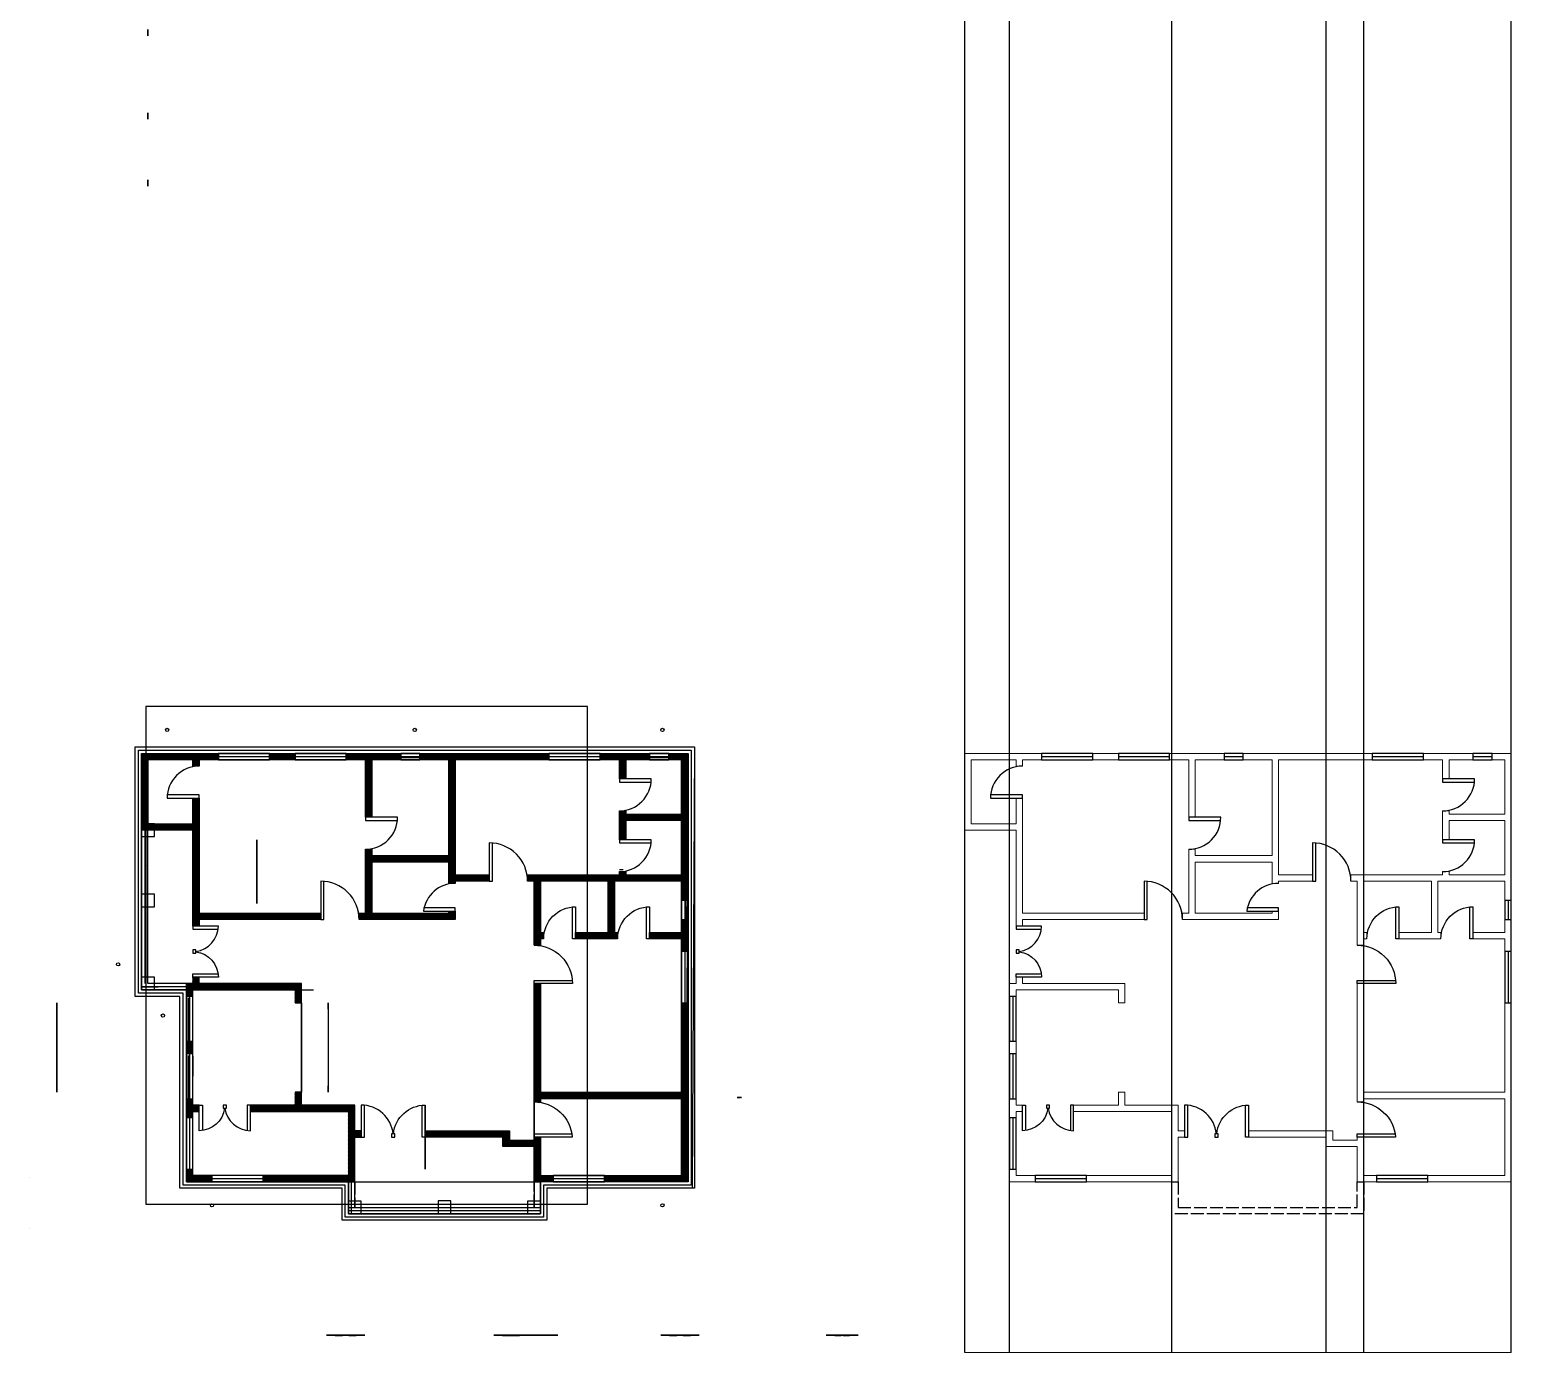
# Model space of a CAD drawing. Header units: inches. Extents: x -160 to 1265, y -1301 to 1002.
# Drawn here: x -160 to 1229, y -239 to 1002 of the extents above; entities that cross this region are included whole.
import ezdxf

# ---------------------------------------------------------------- set-up
doc = ezdxf.new("R2010")
doc.units = ezdxf.units.IN
doc.header["$MEASUREMENT"] = 0
doc.linetypes.add('ACAD_ISO02W100', pattern=[15, 12, -3])
for name, color, linetype in [('Baluster-01', 7, 'Continuous'), ('Baluster-02', 61, 'Continuous'), ('Door-001', 222, 'Continuous'), ('Doors-01', 222, 'Continuous'), ('Doors-Design-02', 121, 'Continuous'), ('Doors-Knobs-04', 20, 'Continuous'), ('Plan-01', 7, 'Continuous'), ('Plan-Hatch-01', 61, 'Continuous'), ('Verandah', 201, 'Continuous'), ('Windows-01', 131, 'Continuous')]:
    doc.layers.add(name, color=color, linetype=linetype)
doc.layers.add('Construction-Lines', color=255, linetype='Continuous', plot=False)
doc.layers.add('Elevation-Plan-01', color=7, linetype='Continuous', lineweight=5)

msp = doc.modelspace()

# ---------------------------------------------------------------- hatches: boundary and pattern name
at = {"layer": 'Plan-Hatch-01'}
h = msp.add_hatch(dxfattribs=at)
h.set_pattern_fill('ANSI31', color=256, scale=5, angle=15)
h.set_pattern_definition([(60, (-174.3238, 2e-14), (-0.5412659, 0.3125), [])])
h.paths.add_polyline_path([(-7.5, 317), (-7.5, 311), (-1.5, 311), (-1.5, 317), (16.5, 317), (16.5, 323), (-55.5, 323), (-55.5, 251), (-7.5, 251), (-7.5, 161), (-1.5, 161), (-1.5, 167), (112.5, 167), (112.5, 173), (-1.5, 173), (-1.5, 281), (-7.5, 281), (-7.5, 257), (-49.5, 257), (-49.5, 317)])
h.paths.add_polyline_path([(64.5, 323), (64.5, 317), (88.5, 317), (88.5, 323)], flags=17)
h.paths.add_polyline_path([(154.5, 317), (154.5, 263), (160.5, 263), (160.5, 317), (187.5, 317), (187.5, 323), (136.5, 323), (136.5, 317)])
h.paths.add_polyline_path([(205.5, 323), (205.5, 317), (232.5, 317), (232.5, 227), (160.5, 227), (160.5, 233), (154.5, 233), (154.5, 173), (148.5, 173), (148.5, 167), (238.5, 167), (238.5, 175), (232.5, 175), (232.5, 173), (160.5, 173), (160.5, 221), (232.5, 221), (232.5, 201), (238.5, 201), (238.5, 203), (270.5, 203), (270.5, 209), (238.5, 209), (238.5, 317), (326.5, 317), (326.5, 323)])
h.paths.add_polyline_path([(392.5, 317), (392.5, 299), (398.5, 299), (398.5, 317), (420.9, 317), (420.9, 323), (374.5, 323), (374.5, 317)], flags=17)
h.paths.add_polyline_path([(450.9, 317), (450.9, 266), (398.5, 266), (398.5, 269), (392.5, 269), (392.5, 242), (398.5, 242), (398.5, 260), (450.9, 260), (450.9, 209), (398.5, 209), (398.5, 212), (392.5, 212), (392.5, 209), (306.5, 209), (306.5, 203), (312.5, 203), (312.5, 143), (318.5, 143), (318.5, 149), (321.5, 149), (321.5, 155), (318.5, 155), (318.5, 203), (381.9, 203), (381.9, 155), (351.5, 155), (351.5, 149), (390.9, 149), (390.9, 155), (387.9, 155), (387.9, 203), (450.9, 203), (450.9, 185), (456.9, 185), (456.9, 323), (438.9, 323), (438.9, 317)])
h.paths.add_polyline_path([(456.9, 167), (450.9, 167), (450.9, 155), (420.9, 155), (420.9, 149), (450.9, 149), (450.9, 137), (456.9, 137)])
h.paths.add_polyline_path([(456.9, 89), (450.9, 89), (450.9, 5), (318.5, 5), (318.5, 107), (312.5, 107), (312.5, -4), (318.5, -4), (318.5, -1), (450.9, -1), (450.9, -73), (378.5, -73), (378.5, -79), (456.9, -79)])
h.paths.add_polyline_path([(312.5, -79), (330.5, -79), (330.5, -73), (318.5, -73), (318.5, -37), (312.5, -37), (312.5, -40), (289.4, -40), (289.4, -31), (210.5, -31), (210.5, -37), (283.4, -37), (283.4, -46), (312.5, -46)])
h.paths.add_polyline_path([(138.5, -73), (58.5, -73), (58.5, -79), (144.5, -79), (144.5, -37), (150.5, -37), (150.5, -31), (144.5, -31), (144.5, -7), (94.5, -7), (94.5, 5), (88.5, 5), (88.5, -7), (46.5, -7), (46.5, -13), (138.5, -13)])
h.paths.add_polyline_path([(-7.5, -73), (-7.5, -67), (-13.5, -67), (-13.5, -79), (10.5, -79), (10.5, -73)])
h.paths.add_polyline_path([(-13.5, -19), (-7.5, -19), (-7.5, -13), (-1.5, -13), (-1.5, -7), (-7.5, -7), (-7.5, -1), (-13.5, -1)])
h.paths.add_polyline_path([(-7.5, 41), (-7.5, 53), (-13.5, 53), (-13.5, 41)])
h.paths.add_polyline_path([(-1.5, 107), (-1.5, 113), (-7.5, 113), (-7.5, 107), (-13.5, 107), (-13.5, 95), (-7.5, 95), (-7.5, 101), (88.5, 101), (88.5, 89), (94.5, 89), (94.5, 107)])

# ---------------------------------------------------------------- linework, layer by layer
at = {"layer": 'Baluster-01', "extrusion": (-1, 2.22045e-16, 0)}
msp.add_line((-55.5, 191, 72), (-55.5, 173, 72), dxfattribs=at)
at = {"layer": 'Baluster-01', "elevation": 132}
for points in [[(462.9, 329), (462.9, -85), (324.5, -85), (324.5, -115), (132.5, -115), (132.5, -85), (-19.5, -85), (-19.5, 95), (-61.5, 95), (-61.5, 329)], [(144.5, -79), (138.5, -79), (138.5, -103), (144.5, -103)], [(318.5, -79), (312.5, -79), (312.5, -103), (318.5, -103)]]:
    msp.add_lwpolyline(points, close=True, dxfattribs=at)
at = {"layer": 'Baluster-01'}
for points in [[(-55.5, 245), (-43.5, 245), (-43.5, 257), (-55.5, 257)], [(-55.5, 179), (-43.5, 179), (-43.5, 191), (-55.5, 191)], [(-55.5, 101), (-43.5, 101), (-43.5, 113), (-55.5, 113)], [(138.5, -97), (138.5, -109), (150.5, -109), (150.5, -97)], [(222.5, -96.9), (222.5, -108.9), (234.5, -108.9), (234.5, -96.9)], [(306.5, -97), (306.5, -109), (318.5, -109), (318.5, -97)]]:
    msp.add_lwpolyline(points, close=True, dxfattribs=at)
at = {"layer": 'Baluster-01', "extrusion": (-1, 2.22045e-16, 0), "elevation": 55.5}
msp.add_lwpolyline([(-191, 72), (-173, 72, -1), (-116, 72), (-101, 72), (-101, 132), (-251, 132), (-251, 72), (-248, 72, -1)], format="xyb", close=True, dxfattribs=at)
at = {"layer": 'Baluster-01', "extrusion": (-1, 2.22045e-16, 0), "elevation": 49.5}
msp.add_lwpolyline([(-108.5, 72), (-116, 72)], dxfattribs=at)
at = {"layer": 'Baluster-01', "extrusion": (1.57898e-16, -1, -2.22045e-16), "elevation": 109}
msp.add_lwpolyline([(312.5, 72), (318.5, 72), (318.5, 132), (138.5, 132), (138.5, 72), (144.5, 72, -1), (219.5, 72), (237.5, 72, -1)], format="xyb", close=True, dxfattribs=at)
at = {"layer": 'Baluster-02', "extrusion": (-1, 0, 0)}
msp.add_line((-50.5, 218, 36), (-50.5, 218, 5.5), dxfattribs=at)
at = {"layer": 'Baluster-02'}
msp.add_line((392.5, 214, 38), (396, 214, 38), dxfattribs=at)
at = {"layer": 'Baluster-02', "extrusion": (0, -1, 0)}
msp.add_line((-55.5, 104), (-43.5, 104), dxfattribs=at)
at = {"layer": 'Baluster-02', "extrusion": (-1, -2.22045e-16, 3.00904e-15)}
msp.add_line((138.5, -79, 132), (318.5, -79, 132), dxfattribs=at)
at = {"layer": 'Baluster-02', "elevation": 132}
msp.add_lwpolyline([(456.9, 323), (456.9, -79), (318.5, -79), (318.5, -109), (138.5, -109), (138.5, -79), (-13.5, -79), (-13.5, 101), (-55.5, 101), (-55.5, 323), (456.9, 323)], dxfattribs=at)
at = {"layer": 'Baluster-02'}
for centre in [(-31.5, 345, 132), (-31.5, 345, 132), (200.7, 345, 132), (432.9, 345, 132), (-77.5, 125, 132), (-35.5, 77, 132), (10.5, -101, 132), (432.9, -101, 132)]:
    msp.add_circle(centre, 1.5, dxfattribs=at)
at = {"layer": 'Construction-Lines', "linetype": 'Continuous'}
for p in [(716.5, -239), (758.5, -239), (910.5, -239), (1055.4, -239), (1090.5, -239), (1228.9, -239)]:
    msp.add_ray(p, (0, 1), dxfattribs=at)
at = {"layer": 'Door-001'}
for points in [[(-1.5, 311, 0.414214), (-31.5, 281), (-1.5, 281), (-1.5, 284), (-31.5, 284)], [(770.5, 311, 0.414214), (740.5, 281), (770.5, 281), (770.5, 284), (740.5, 284)], [(392.5, 269, 0.414214), (422.5, 299), (392.5, 299), (392.5, 296), (422.5, 296)], [(1164.5, 269, 0.414214), (1194.5, 299), (1164.5, 299), (1164.5, 296), (1194.5, 296)], [(154.5, 233, 0.414214), (184.5, 263), (154.5, 263), (154.5, 260), (184.5, 260)], [(926.5, 233, 0.414214), (956.5, 263), (926.5, 263), (926.5, 260), (956.5, 260)], [(306.5, 203, 0.414214), (270.5, 239), (270.5, 203), (273.5, 203), (273.5, 239)], [(392.5, 212, 0.414214), (422.5, 242), (392.5, 242), (392.5, 239), (422.5, 239)], [(1078.5, 203, 0.414214), (1042.5, 239), (1042.5, 203), (1045.5, 203), (1045.5, 239)], [(1164.5, 212, 0.414214), (1194.5, 242), (1164.5, 242), (1164.5, 239), (1194.5, 239)], [(148.5, 167, 0.414214), (112.5, 203), (112.5, 167), (115.5, 167), (115.5, 203)], [(238.5, 201, 0.375565), (208.8, 175), (238.5, 175), (238.5, 178), (209.4, 178)], [(920.5, 167, 0.414214), (884.5, 203), (884.5, 167), (887.5, 167), (887.5, 203)], [(1010.5, 201, 0.375565), (980.8, 175), (1010.5, 175), (1010.5, 178), (981.4, 178)], [(321.5, 149, -0.414214), (351.5, 179), (351.5, 149), (348.5, 149), (348.5, 179)], [(390.9, 149, -0.414214), (420.9, 179), (420.9, 149), (417.9, 149), (417.9, 179)], [(1093.5, 149, -0.414214), (1123.5, 179), (1123.5, 149), (1120.5, 149), (1120.5, 179)], [(1162.9, 149, -0.414214), (1192.9, 179), (1192.9, 149), (1189.9, 149), (1189.9, 179)], [(-4.5, 137.2, 0.377964), (16.5, 161), (-7.5, 161), (-7.5, 158), (16.4, 158)], [(767.5, 137.2, 0.377964), (788.5, 161), (764.5, 161), (764.5, 158), (788.4, 158)], [(312.5, 143, -0.414214), (348.5, 107), (312.5, 107), (312.5, 110), (348.5, 110)], [(1084.5, 143, -0.414214), (1120.5, 107), (1084.5, 107), (1084.5, 110), (1120.5, 110)], [(-4.5, 136.8, -0.377964), (16.5, 113), (-7.5, 113), (-7.5, 116), (16.4, 116)], [(767.5, 136.8, -0.377964), (788.5, 113), (764.5, 113), (764.5, 116), (788.4, 116)], [(22.4, -10, -0.377964), (-1.5, -31), (-1.5, -7), (1.5, -7), (1.5, -30.8)], [(22.7, -10, 0.377964), (46.5, -31), (46.5, -7), (43.5, -7), (43.5, -30.8)], [(180.4, -34, 0.38517), (150.5, -7), (150.5, -37), (153.5, -37), (153.5, -7.2)], [(180.7, -34, -0.38517), (210.5, -7), (210.5, -37), (207.5, -37), (207.5, -7.2)], [(312.5, -4, -0.389983), (348.4, -37), (312.5, -37), (312.5, -34), (348, -34)], [(794.4, -10, -0.377964), (770.5, -31), (770.5, -7), (773.5, -7), (773.5, -30.8)], [(794.7, -10, 0.377964), (818.5, -31), (818.5, -7), (815.5, -7), (815.5, -30.8)], [(952.4, -34, 0.38517), (922.5, -7), (922.5, -37), (925.5, -37), (925.5, -7.2)], [(952.7, -34, -0.38517), (982.5, -7), (982.5, -37), (979.5, -37), (979.5, -7.2)], [(1084.5, -4, -0.389983), (1120.4, -37), (1084.5, -37), (1084.5, -34), (1120, -34)]]:
    msp.add_lwpolyline(points, format="xyb", dxfattribs=at)
for points in [[(-7.5, 138.5), (-7.5, 135.5), (-4.5, 135.5), (-4.5, 138.5)], [(764.5, 138.5), (764.5, 135.5), (767.5, 135.5), (767.5, 138.5)], [(24, -7), (21, -7), (21, -10), (24, -10)], [(796, -7), (793, -7), (793, -10), (796, -10)], [(179, -37), (182, -37), (182, -34), (179, -34)], [(951, -37), (954, -37), (954, -34), (951, -34)]]:
    msp.add_lwpolyline(points, close=True, dxfattribs=at)
at = {"layer": 'Doors-01'}
for p, q in [((-55.5, 251, 132), (-55.5, 101, 132)), ((27.6, 101, 0.9), (105.6, 101, 0.9)), ((144.5, -103, 72), (228.5, -103, 72)), ((228.5, -103, 72), (312.5, -103, 72))]:
    msp.add_line(p, q, dxfattribs=at)
at = {"layer": 'Doors-01', "extrusion": (-1, -2.22045e-16, 1.22465e-16)}
for p, q in [((52.5, 182, 264), (52.5, 242, 264)), ((52.5, 182, 216), (52.5, 242, 216)), ((210.5, -67, 264), (210.5, -7, 264)), ((210.5, -67, 216), (210.5, -7, 216))]:
    msp.add_line(p, q, dxfattribs=at)
at = {"layer": 'Doors-01', "extrusion": (7.22789e-15, 1, 1.22465e-16)}
for p, q in [((66.6, 101, 0.9), (66.6, 101, 39.9)), ((838.6, 101, 0.9), (838.6, 101, 39.9))]:
    msp.add_line(p, q, dxfattribs=at)
at = {"layer": 'Doors-01', "elevation": 132}
msp.add_lwpolyline([(-51.5, 367), (-51.5, -100), (362.5, -100), (362.5, 367)], close=True, dxfattribs=at)
at = {"layer": 'Doors-01'}
for points in [[(-61.5, 329), (462.9, 329), (462.9, -85), (324.5, -85), (324.5, -115), (132.5, -115), (132.5, -85), (-19.5, -85), (-19.5, 95), (-61.5, 95)], [(-58.5, 326), (459.9, 326), (459.9, -82), (321.5, -82), (321.5, -112), (135.5, -112), (135.5, -82), (-16.5, -82), (-16.5, 98), (-58.5, 98)]]:
    msp.add_lwpolyline(points, close=True, dxfattribs=at)
at = {"layer": 'Doors-01', "extrusion": (-1, -2.22045e-16, 1.22465e-16)}
for points, elevation in [([(-242, 264), (-242, 132), (-182, 132), (-182, 264)], -52.5), ([(7, 264), (7, 132), (67, 132), (67, 264)], -210.5)]:
    msp.add_lwpolyline(points, dxfattribs=dict(at, elevation=elevation))
at = {"layer": 'Doors-01', "extrusion": (-1, -2.22045e-16, 0), "elevation": 7.5}
for points in [[(-20, 76), (-39, 76), (-39, 38), (-20, 38)], [(-22, 74), (-22, 40), (-37, 40), (-37, 74)], [(-22, 74), (-22, 40), (-37, 40), (-37, 74)]]:
    msp.add_lwpolyline(points, close=True, dxfattribs=at)
at = {"layer": 'Doors-01', "extrusion": (-8.99421e-17, -1, -2.22045e-16), "elevation": 79}
for points in [[(10.5, 36), (58.5, 36), (58.5, 84), (10.5, 84)], [(11.1, 83.4), (33.1, 83.4), (33.1, 39.4), (11.1, 39.4)], [(12.5, 38), (56.5, 38), (56.5, 82), (12.5, 82)], [(13.1, 81.4), (31.1, 81.4), (31.1, 41.4), (13.1, 41.4)], [(13.1, 81.4), (31.1, 81.4), (31.1, 41.4), (13.1, 41.4)], [(56.5, 38), (56.5, 82), (34.5, 82), (34.5, 38)]]:
    msp.add_lwpolyline(points, close=True, dxfattribs=at)
at = {"layer": 'Doors-01', "extrusion": (0, -1, -1.38023e-15), "elevation": 79}
msp.add_lwpolyline([(54.5, 40), (54.5, 80), (36.5, 80), (36.5, 40)], close=True, dxfattribs=at)
msp.add_lwpolyline([(54.5, 40), (54.5, 80), (36.5, 80), (36.5, 40)], close=True, dxfattribs=at)
at = {"layer": 'Doors-01', "extrusion": (0, -1, -2.22045e-16)}
for points, elevation in [([(151.8, -509.2), (153.8, -509.2), (153.8, -431.2), (117.8, -431.2), (117.8, -509.2), (119.8, -509.2), (119.8, -433.2), (151.8, -433.2)], 223), ([(119.8, -433.2), (151.8, -433.2), (151.8, -509.2), (119.8, -509.2)], 223), ([(125.9, -486), (132.9, -486), (132.9, -493), (125.9, -493)], 223.2), ([(145.8, -486.7), (138.8, -486.7), (138.8, -493.7), (145.8, -493.7)], 223.2), ([(276.9, -580.7), (276.9, -504.7), (304.9, -504.7), (304.9, -580.7)], 223), ([(282.9, -568.7), (282.9, -552.7), (298.9, -552.7), (298.9, -568.7)], 223.2), ([(465.3, -509.2), (467.3, -509.2), (467.3, -431.2), (431.3, -431.2), (431.3, -509.2), (433.3, -509.2), (433.3, -433.2), (465.3, -433.2)], 223), ([(433.3, -433.2), (465.3, -433.2), (465.3, -509.2), (433.3, -509.2)], 223), ([(439.4, -486), (446.4, -486), (446.4, -493), (439.4, -493)], 223.2), ([(459.3, -486.7), (452.3, -486.7), (452.3, -493.7), (459.3, -493.7)], 223.2), ([(588.4, -636.8), (588.4, -560.8), (614.4, -560.8), (614.4, -636.8), (616.4, -636.8), (616.4, -558.8), (586.4, -558.8), (586.4, -636.8)], 223), ([(588.4, -636.8), (588.4, -560.8), (614.4, -560.8), (614.4, -636.8)], 223), ([(600.5, -613.6), (600.5, -620.6), (594.5, -620.6), (594.5, -613.6)], 223.2), ([(602.4, -614.3), (602.4, -621.3), (608.4, -621.3), (608.4, -614.3)], 223.2)]:
    msp.add_lwpolyline(points, close=True, dxfattribs=dict(at, elevation=elevation))
at = {"layer": 'Doors-01', "extrusion": (0, -1, -2.22045e-16), "elevation": 223.2}
for points in [[(132.9, -443.4, 0.201602), (125.9, -448.9), (125.9, -479), (132.9, -479)], [(138.8, -444.2, -0.201602), (145.8, -449.7), (145.8, -479.7), (138.8, -479.7)], [(282.9, -520.1, -0.318534), (298.9, -510.8), (298.9, -546.7), (282.9, -546.7)], [(446.4, -443.4, 0.201602), (439.4, -448.9), (439.4, -479), (446.4, -479)], [(452.3, -444.2, -0.201602), (459.3, -449.7), (459.3, -479.7), (452.3, -479.7)], [(594.5, -606.6), (600.5, -606.6), (600.5, -570.7, 0.143147), (594.5, -573)], [(608.4, -607.2), (602.4, -607.2), (602.4, -571.3, -0.143147), (608.4, -573.7)]]:
    msp.add_lwpolyline(points, format="xyb", close=True, dxfattribs=at)
at = {"layer": 'Doors-01'}
msp.add_polyline3d([(276.9, -223, -580.7), (276.9, -223, -504.7), (332.9, -223, -504.7), (332.9, -223, -580.7), (334.9, -223, -580.7), (334.9, -223, -502.7), (274.9, -223, -502.7), (274.9, -223, -580.7)], close=True, dxfattribs=at)
at = {"layer": 'Doors-01', "extrusion": (7.22789e-15, 1, 1.22465e-16)}
msp.add_arc((-66.6, 0.9, 101), 39, 0, 180, dxfattribs=at)
at = {"layer": 'Doors-01', "extrusion": (1, 4.44089e-17, 5.91646e-32)}
msp.add_arc((47, 72, 119.5), 39, 0, 180, dxfattribs=at)
at = {"layer": 'Doors-01'}
for points, weights, knots in [([(-49.5, 1002, 72), (-49.5, 999, 72), (-49.5, 996, 72), (-49.5, 996, 69), (-49.5, 996, 66), (-49.5, 996.5, 66), (-49.5, 997, 66), (-49.5, 997, 65), (-49.5, 997, 64), (-49.5, 997.5, 64), (-49.5, 998, 64), (-49.5, 998, 63.4), (-49.5, 998, 62.9), (-49.5, 997.5, 62.6), (-49.5, 997.5, 62), (-49.5, 997.5, 61.4), (-49.5, 998, 61.1), (-49.5, 998, 60.5), (-49.5, 998, 59.9), (-49.5, 997.5, 59.6), (-49.5, 997.5, 59), (-49.5, 997.5, 58.4), (-49.5, 998, 58.1), (-49.5, 998, 57.5), (-49.5, 998, 56.9), (-49.5, 997.5, 56.6), (-49.5, 997.5, 56), (-49.5, 997.5, 55.4), (-49.5, 998, 55.1), (-49.5, 998, 45.8), (-49.5, 998, 36.5), (-49.5, 998, 32.7), (-49.5, 998, 28.9), (-49.5, 997.5, 28.6), (-49.5, 997.5, 28), (-49.5, 997.5, 27.4), (-49.5, 998, 27.1), (-49.5, 998, 26.5), (-49.5, 998, 25.9), (-49.5, 997.5, 25.6), (-49.5, 997.5, 25), (-49.5, 997.5, 24.4), (-49.5, 998, 24.1), (-49.5, 998, 23.5), (-49.5, 998, 22.9), (-49.5, 997.5, 22.6), (-49.5, 997.5, 22), (-49.5, 997.5, 21.4), (-49.5, 998, 21.1), (-49.5, 998, 20.6), (-49.5, 998, 20), (-49.5, 997.5, 20), (-49.5, 997, 20), (-49.5, 997, 19), (-49.5, 997, 18), (-49.5, 996.5, 18), (-49.5, 996, 18), (-49.5, 996, 13), (-49.5, 996, 8), (-49.5, 999, 8), (-49.5, 1002, 8)], [1, 1, 1, 1, 1, 1, 1, 1, 1, 1, 1, 1, 1, 0.866025403784, 1, 0.866025403784, 1, 1, 1, 0.866025403784, 1, 0.866025403784, 1, 1, 1, 0.866025403784, 1, 0.866025403784, 1, 1, 1, 1, 1, 0.866025403784, 1, 0.866025403784, 1, 1, 1, 0.866025403784, 1, 0.866025403784, 1, 1, 1, 0.866025403784, 1, 0.866025403784, 1, 1, 1, 1, 1, 1, 1, 1, 1, 1, 1, 1, 1], [0, 0, 0, 1, 1, 2, 2, 3, 3, 4, 4, 5, 5, 6, 6, 7.047198, 7.047198, 8.094395, 8.094395, 9.094395, 9.094395, 10.141593, 10.141593, 11.18879, 11.18879, 12.18879, 12.18879, 13.235988, 13.235988, 14.283185, 14.283185, 15.283185, 15.283185, 16.283185, 16.283185, 17.330383, 17.330383, 18.37758, 18.37758, 19.37758, 19.37758, 20.424778, 20.424778, 21.471976, 21.471976, 22.471976, 22.471976, 23.519173, 23.519173, 24.566371, 24.566371, 25.566371, 25.566371, 26.566371, 26.566371, 27.566371, 27.566371, 28.566371, 28.566371, 29.566371, 29.566371, 30.566371, 30.566371, 30.566371]), ([(-49.5, 924, 72), (-49.5, 921, 72), (-49.5, 918, 72), (-49.5, 918, 69), (-49.5, 918, 66), (-49.5, 918.5, 66), (-49.5, 919, 66), (-49.5, 919, 65), (-49.5, 919, 64), (-49.5, 919.5, 64), (-49.5, 920, 64), (-49.5, 920, 63.4), (-49.5, 920, 62.9), (-49.5, 919.5, 62.6), (-49.5, 919.5, 62), (-49.5, 919.5, 61.4), (-49.5, 920, 61.1), (-49.5, 920, 60.5), (-49.5, 920, 59.9), (-49.5, 919.5, 59.6), (-49.5, 919.5, 59), (-49.5, 919.5, 58.4), (-49.5, 920, 58.1), (-49.5, 920, 57.5), (-49.5, 920, 56.9), (-49.5, 919.5, 56.6), (-49.5, 919.5, 56), (-49.5, 919.5, 55.4), (-49.5, 920, 55.1), (-49.5, 920, 45.8), (-49.5, 920, 36.5), (-49.5, 920, 32.7), (-49.5, 920, 28.9), (-49.5, 919.5, 28.6), (-49.5, 919.5, 28), (-49.5, 919.5, 27.4), (-49.5, 920, 27.1), (-49.5, 920, 26.5), (-49.5, 920, 25.9), (-49.5, 919.5, 25.6), (-49.5, 919.5, 25), (-49.5, 919.5, 24.4), (-49.5, 920, 24.1), (-49.5, 920, 23.5), (-49.5, 920, 22.9), (-49.5, 919.5, 22.6), (-49.5, 919.5, 22), (-49.5, 919.5, 21.4), (-49.5, 920, 21.1), (-49.5, 920, 20.6), (-49.5, 920, 20), (-49.5, 919.5, 20), (-49.5, 919, 20), (-49.5, 919, 19), (-49.5, 919, 18), (-49.5, 918.5, 18), (-49.5, 918, 18), (-49.5, 918, 13), (-49.5, 918, 8), (-49.5, 921, 8), (-49.5, 924, 8)], [1, 1, 1, 1, 1, 1, 1, 1, 1, 1, 1, 1, 1, 0.866025403784, 1, 0.866025403784, 1, 1, 1, 0.866025403784, 1, 0.866025403784, 1, 1, 1, 0.866025403784, 1, 0.866025403784, 1, 1, 1, 1, 1, 0.866025403784, 1, 0.866025403784, 1, 1, 1, 0.866025403784, 1, 0.866025403784, 1, 1, 1, 0.866025403784, 1, 0.866025403784, 1, 1, 1, 1, 1, 1, 1, 1, 1, 1, 1, 1, 1], [0, 0, 0, 1, 1, 2, 2, 3, 3, 4, 4, 5, 5, 6, 6, 7.047198, 7.047198, 8.094395, 8.094395, 9.094395, 9.094395, 10.141593, 10.141593, 11.18879, 11.18879, 12.18879, 12.18879, 13.235988, 13.235988, 14.283185, 14.283185, 15.283185, 15.283185, 16.283185, 16.283185, 17.330383, 17.330383, 18.37758, 18.37758, 19.37758, 19.37758, 20.424778, 20.424778, 21.471976, 21.471976, 22.471976, 22.471976, 23.519173, 23.519173, 24.566371, 24.566371, 25.566371, 25.566371, 26.566371, 26.566371, 27.566371, 27.566371, 28.566371, 28.566371, 29.566371, 29.566371, 30.566371, 30.566371, 30.566371]), ([(-49.5, 861, 72), (-49.5, 858, 72), (-49.5, 855, 72), (-49.5, 855, 69), (-49.5, 855, 66), (-49.5, 855.5, 66), (-49.5, 856, 66), (-49.5, 856, 65), (-49.5, 856, 64), (-49.5, 856.5, 64), (-49.5, 857, 64), (-49.5, 857, 63.4), (-49.5, 857, 62.9), (-49.5, 856.5, 62.6), (-49.5, 856.5, 62), (-49.5, 856.5, 61.4), (-49.5, 857, 61.1), (-49.5, 857, 60.5), (-49.5, 857, 59.9), (-49.5, 856.5, 59.6), (-49.5, 856.5, 59), (-49.5, 856.5, 58.4), (-49.5, 857, 58.1), (-49.5, 857, 57.5), (-49.5, 857, 56.9), (-49.5, 856.5, 56.6), (-49.5, 856.5, 56), (-49.5, 856.5, 55.4), (-49.5, 857, 55.1), (-49.5, 857, 45.8), (-49.5, 857, 36.5), (-49.5, 857, 32.7), (-49.5, 857, 28.9), (-49.5, 856.5, 28.6), (-49.5, 856.5, 28), (-49.5, 856.5, 27.4), (-49.5, 857, 27.1), (-49.5, 857, 26.5), (-49.5, 857, 25.9), (-49.5, 856.5, 25.6), (-49.5, 856.5, 25), (-49.5, 856.5, 24.4), (-49.5, 857, 24.1), (-49.5, 857, 23.5), (-49.5, 857, 22.9), (-49.5, 856.5, 22.6), (-49.5, 856.5, 22), (-49.5, 856.5, 21.4), (-49.5, 857, 21.1), (-49.5, 857, 20.6), (-49.5, 857, 20), (-49.5, 856.5, 20), (-49.5, 856, 20), (-49.5, 856, 19), (-49.5, 856, 18), (-49.5, 855.5, 18), (-49.5, 855, 18), (-49.5, 855, 13), (-49.5, 855, 8), (-49.5, 858, 8), (-49.5, 861, 8)], [1, 1, 1, 1, 1, 1, 1, 1, 1, 1, 1, 1, 1, 0.866025403784, 1, 0.866025403784, 1, 1, 1, 0.866025403784, 1, 0.866025403784, 1, 1, 1, 0.866025403784, 1, 0.866025403784, 1, 1, 1, 1, 1, 0.866025403784, 1, 0.866025403784, 1, 1, 1, 0.866025403784, 1, 0.866025403784, 1, 1, 1, 0.866025403784, 1, 0.866025403784, 1, 1, 1, 1, 1, 1, 1, 1, 1, 1, 1, 1, 1], [0, 0, 0, 1, 1, 2, 2, 3, 3, 4, 4, 5, 5, 6, 6, 7.047198, 7.047198, 8.094395, 8.094395, 9.094395, 9.094395, 10.141593, 10.141593, 11.18879, 11.18879, 12.18879, 12.18879, 13.235988, 13.235988, 14.283185, 14.283185, 15.283185, 15.283185, 16.283185, 16.283185, 17.330383, 17.330383, 18.37758, 18.37758, 19.37758, 19.37758, 20.424778, 20.424778, 21.471976, 21.471976, 22.471976, 22.471976, 23.519173, 23.519173, 24.566371, 24.566371, 25.566371, 25.566371, 26.566371, 26.566371, 27.566371, 27.566371, 28.566371, 28.566371, 29.566371, 29.566371, 30.566371, 30.566371, 30.566371]), ([(-135, 5, 132), (-135, 5, 102), (-135, 5, 72), (-135, 6.5, 72), (-135, 8, 72), (-135, 8, 111), (-135, 47, 111), (-135, 86, 111), (-135, 86, 72), (-135, 87.5, 72), (-135, 89, 72), (-135, 89, 102), (-135, 89, 132), (-135, 87.5, 132), (-135, 86, 132), (-135, 47, 132), (-135, 8, 132), (-135, 6.5, 132), (-135, 5, 132)], [1, 1, 1, 1, 1, 0.707106781187, 1, 0.707106781187, 1, 1, 1, 1, 1, 1, 1, 1, 1, 1, 1], [0, 0, 0, 1, 1, 2, 2, 3.570796, 3.570796, 5.141593, 5.141593, 6.141593, 6.141593, 7.141593, 7.141593, 8.141593, 8.141593, 9.141593, 9.141593, 10.141593, 10.141593, 10.141593]), ([(94.5, 5, 132), (94.5, 5, 102), (94.5, 5, 72), (94.5, 6.5, 72), (94.5, 8, 72), (94.5, 8, 111), (94.5, 47, 111), (94.5, 86, 111), (94.5, 86, 72), (94.5, 87.5, 72), (94.5, 89, 72), (94.5, 89, 102), (94.5, 89, 132), (94.5, 87.5, 132), (94.5, 86, 132), (94.5, 47, 132), (94.5, 8, 132), (94.5, 6.5, 132), (94.5, 5, 132)], [1, 1, 1, 1, 1, 0.707106781187, 1, 0.707106781187, 1, 1, 1, 1, 1, 1, 1, 1, 1, 1, 1], [0, 0, 0, 1, 1, 2, 2, 3.570796, 3.570796, 5.141593, 5.141593, 6.141593, 6.141593, 7.141593, 7.141593, 8.141593, 8.141593, 9.141593, 9.141593, 10.141593, 10.141593, 10.141593]), ([(119.5, 89, 72), (119.5, 86, 72), (119.5, 83, 72), (119.5, 83, 69), (119.5, 83, 66), (119.5, 83.5, 66), (119.5, 84, 66), (119.5, 84, 65), (119.5, 84, 64), (119.5, 84.5, 64), (119.5, 85, 64), (119.5, 85, 63.4), (119.5, 85, 62.9), (119.5, 84.5, 62.6), (119.5, 84.5, 62), (119.5, 84.5, 61.4), (119.5, 85, 61.1), (119.5, 85, 60.5), (119.5, 85, 59.9), (119.5, 84.5, 59.6), (119.5, 84.5, 59), (119.5, 84.5, 58.4), (119.5, 85, 58.1), (119.5, 85, 57.5), (119.5, 85, 56.9), (119.5, 84.5, 56.6), (119.5, 84.5, 56), (119.5, 84.5, 55.4), (119.5, 85, 55.1), (119.5, 85, 38), (119.5, 85, 20.9), (119.5, 84.5, 20.6), (119.5, 84.5, 20), (119.5, 84.5, 19.4), (119.5, 85, 19.1), (119.5, 85, 18.5), (119.5, 85, 17.9), (119.5, 84.5, 17.6), (119.5, 84.5, 17), (119.5, 84.5, 16.4), (119.5, 85, 16.1), (119.5, 85, 15.5), (119.5, 85, 14.9), (119.5, 84.5, 14.6), (119.5, 84.5, 14), (119.5, 84.5, 13.4), (119.5, 85, 13.1), (119.5, 85, 12.6), (119.5, 85, 12), (119.5, 84.5, 12), (119.5, 84, 12), (119.5, 84, 11), (119.5, 84, 10), (119.5, 83.5, 10), (119.5, 83, 10), (119.5, 83, 5), (119.5, 83), (119.5, 86), (119.5, 89)], [1, 1, 1, 1, 1, 1, 1, 1, 1, 1, 1, 1, 1, 0.866025403784, 1, 0.866025403784, 1, 1, 1, 0.866025403784, 1, 0.866025403784, 1, 1, 1, 0.866025403784, 1, 0.866025403784, 1, 1, 1, 0.866025403784, 1, 0.866025403784, 1, 1, 1, 0.866025403784, 1, 0.866025403784, 1, 1, 1, 0.866025403784, 1, 0.866025403784, 1, 1, 1, 1, 1, 1, 1, 1, 1, 1, 1, 1, 1], [0, 0, 0, 1, 1, 2, 2, 3, 3, 4, 4, 5, 5, 6, 6, 7.047198, 7.047198, 8.094395, 8.094395, 9.094395, 9.094395, 10.141593, 10.141593, 11.18879, 11.18879, 12.18879, 12.18879, 13.235988, 13.235988, 14.283185, 14.283185, 15.283185, 15.283185, 16.330383, 16.330383, 17.37758, 17.37758, 18.37758, 18.37758, 19.424778, 19.424778, 20.471976, 20.471976, 21.471976, 21.471976, 22.519173, 22.519173, 23.566371, 23.566371, 24.566371, 24.566371, 25.566371, 25.566371, 26.566371, 26.566371, 27.566371, 27.566371, 28.566371, 28.566371, 29.566371, 29.566371, 29.566371]), ([(119.5, 5, 72), (119.5, 8, 72), (119.5, 11, 72), (119.5, 11, 69), (119.5, 11, 66), (119.5, 10.5, 66), (119.5, 10, 66), (119.5, 10, 65), (119.5, 10, 64), (119.5, 9.5, 64), (119.5, 9, 64), (119.5, 9, 63.4), (119.5, 9, 62.9), (119.5, 9.5, 62.6), (119.5, 9.5, 62), (119.5, 9.5, 61.4), (119.5, 9, 61.1), (119.5, 9, 60.5), (119.5, 9, 59.9), (119.5, 9.5, 59.6), (119.5, 9.5, 59), (119.5, 9.5, 58.4), (119.5, 9, 58.1), (119.5, 9, 57.5), (119.5, 9, 56.9), (119.5, 9.5, 56.6), (119.5, 9.5, 56), (119.5, 9.5, 55.4), (119.5, 9, 55.1), (119.5, 9, 38), (119.5, 9, 20.9), (119.5, 9.5, 20.6), (119.5, 9.5, 20), (119.5, 9.5, 19.4), (119.5, 9, 19.1), (119.5, 9, 18.5), (119.5, 9, 17.9), (119.5, 9.5, 17.6), (119.5, 9.5, 17), (119.5, 9.5, 16.4), (119.5, 9, 16.1), (119.5, 9, 15.5), (119.5, 9, 14.9), (119.5, 9.5, 14.6), (119.5, 9.5, 14), (119.5, 9.5, 13.4), (119.5, 9, 13.1), (119.5, 9, 12.6), (119.5, 9, 12), (119.5, 9.5, 12), (119.5, 10, 12), (119.5, 10, 11), (119.5, 10, 10), (119.5, 10.5, 10), (119.5, 11, 10), (119.5, 11, 5), (119.5, 11), (119.5, 8), (119.5, 5)], [1, 1, 1, 1, 1, 1, 1, 1, 1, 1, 1, 1, 1, 0.866025403784, 1, 0.866025403784, 1, 1, 1, 0.866025403784, 1, 0.866025403784, 1, 1, 1, 0.866025403784, 1, 0.866025403784, 1, 1, 1, 0.866025403784, 1, 0.866025403784, 1, 1, 1, 0.866025403784, 1, 0.866025403784, 1, 1, 1, 0.866025403784, 1, 0.866025403784, 1, 1, 1, 1, 1, 1, 1, 1, 1, 1, 1, 1, 1], [0, 0, 0, 1, 1, 2, 2, 3, 3, 4, 4, 5, 5, 6, 6, 7.047198, 7.047198, 8.094395, 8.094395, 9.094395, 9.094395, 10.141593, 10.141593, 11.18879, 11.18879, 12.18879, 12.18879, 13.235988, 13.235988, 14.283185, 14.283185, 15.283185, 15.283185, 16.330383, 16.330383, 17.37758, 17.37758, 18.37758, 18.37758, 19.424778, 19.424778, 20.471976, 20.471976, 21.471976, 21.471976, 22.519173, 22.519173, 23.566371, 23.566371, 24.566371, 24.566371, 25.566371, 25.566371, 26.566371, 26.566371, 27.566371, 27.566371, 28.566371, 28.566371, 29.566371, 29.566371, 29.566371])]:
    msp.add_rational_spline(points, weights, degree=2, knots=knots, dxfattribs=at)
at = {"layer": 'Doors-Design-02', "extrusion": (0, -1, -2.22045e-16), "elevation": -319}
for points in [[(205.5, 84), (205.5, 60), (187.5, 60), (187.5, 84)], [(203.5, 82), (203.5, 62), (189.5, 62), (189.5, 82)], [(438.9, 83), (438.9, 59), (420.9, 59), (420.9, 83)], [(436.9, 81), (436.9, 61), (422.9, 61), (422.9, 81)]]:
    msp.add_lwpolyline(points, close=True, dxfattribs=at)
at = {"layer": 'Doors-Design-02', "extrusion": (-1, 1.83697e-16, 8.08242e-15), "elevation": -454.9}
for points in [[(-167, 84), (-167, 60), (-185, 60), (-185, 84)], [(-169, 82), (-169, 62), (-183, 62), (-183, 82)]]:
    msp.add_lwpolyline(points, close=True, dxfattribs=at)
at = {"layer": 'Doors-Design-02', "extrusion": (-1, -2.22045e-16, 0), "elevation": 11.5}
for points in [[(-51.5, 37.4), (-51.5, 79.4), (-93.5, 79.4), (-93.5, 37.4)], [(-53.5, 39.4), (-53.5, 77.4), (-91.5, 77.4), (-91.5, 39.4)], [(2.5, 37.4), (2.5, 79.4), (-39.5, 79.4), (-39.5, 37.4)], [(0.5, 39.4), (0.5, 77.4), (-37.5, 77.4), (-37.5, 39.4)]]:
    msp.add_lwpolyline(points, close=True, dxfattribs=at)
at = {"layer": 'Doors-Design-02', "extrusion": (-1, 1.83697e-16, -4.44089e-16), "elevation": -312.5}
msp.add_lwpolyline([(6, 0), (6, 76), (35, 76), (35, 0), (37, 0), (37, 78), (4, 78), (4, 0)], close=True, dxfattribs=at)
at = {"layer": 'Doors-Knobs-04', "extrusion": (2.12407e-16, 1, -2.22045e-16)}
for p, q in [((16.5, 321), (16.5, 321, 36)), ((64.5, 321), (64.5, 321, 36)), ((88.5, 321), (88.5, 321, 36)), ((136.5, 321), (136.5, 321, 36)), ((326.5, 321), (326.5, 321, 36)), ((374.5, 321), (374.5, 321, 36))]:
    msp.add_line(p, q, dxfattribs=at)
at = {"layer": 'Doors-Knobs-04', "extrusion": (-1, -2.22045e-16, 0)}
for p, q in [((187.5, 321), (187.5, 321, 60)), ((205.5, 321), (205.5, 321, 60)), ((420.9, 321), (420.9, 321, 60)), ((438.9, 321), (438.9, 321, 60)), ((454.9, 185), (454.9, 185, 60)), ((456.9, 167), (456.9, 168.4, -1.4)), ((456.9, 168.4, -1.4), (456.9, 168.4, 58.6)), ((-13.5, 93.5, 1.4), (-13.5, 93.5, 37.4)), ((-13.5, 51.5, 1.4), (-13.5, 51.5, 37.4)), ((-13.5, 39.5, 1.4), (-13.5, 39.5, 37.4)), ((-13.5, -2.5, 1.4), (-13.5, -2.5, 37.4))]:
    msp.add_line(p, q, dxfattribs=at)
at = {"layer": 'Doors-Knobs-04', "extrusion": (-1, 2.73639e-16, -2.22045e-16)}
for p, q in [((454.9, 137), (454.9, 137, 36)), ((454.9, 89), (454.9, 89, 36)), ((-13.5, -19), (-13.5, -19, 36)), ((-13.5, -68.5, 1.4), (-13.5, -68.5, 37.4)), ((-160.5, -75), (-160.5, -75, 36)), ((-160.5, -123), (-160.5, -123, 36))]:
    msp.add_line(p, q, dxfattribs=at)
at = {"layer": 'Doors-Knobs-04', "extrusion": (0, -1, -2.22045e-16)}
for p, q in [((503.9, 0, -508.2), (505.3, 0, -508.2)), ((503.9, 0, -508.2), (503.9, 0, -508.2)), ((504.4, 0, -507.7), (505.6, 0, -507.7)), ((506.1, 0, -508), (506.9, 0, -509.5))]:
    msp.add_line(p, q, dxfattribs=at)
at = {"layer": 'Doors-Knobs-04', "extrusion": (-8.99421e-17, -1, -2.22045e-16)}
for p, q in [((10.5, -77), (10.5, -77, 36)), ((58.5, -77), (58.5, -77, 36)), ((330.5, -77), (330.5, -77, 36)), ((378.5, -77), (378.5, -77, 36))]:
    msp.add_line(p, q, dxfattribs=at)
at = {"layer": 'Doors-Knobs-04', "extrusion": (0, -1, -2.22045e-16)}
msp.add_lwpolyline([(502.9, -511.2), (504.9, -511.2), (504.9, -504.2), (502.9, -504.2)], close=True, dxfattribs=at)
msp.add_lwpolyline([(506.9, -509.5), (506.9, -509.5, -0.414214), (506.2, -509.3), (505.8, -508.5)], format="xyb", dxfattribs=at)
for centre, start, end in [((504.4, -508.2), 90, 180), ((505.3, -508.7), 30, 90), ((505.6, -508.2), 30, 90)]:
    msp.add_arc(centre, 0.5, start, end, dxfattribs=at)
at = {"layer": 'Elevation-Plan-01', "linetype": 'Continuous'}
msp.add_line((716.5, -239), (1228.9, -239), dxfattribs=at)
at = {"layer": 'Elevation-Plan-01'}
for points in [[(1004.5, 201), (1004.5, 221), (932.5, 221), (932.5, 173), (1004.5, 173), (1004.5, 175), (1010.5, 175), (1010.5, 167), (920.5, 167), (920.5, 173), (926.5, 173), (926.5, 233), (932.5, 233), (932.5, 227), (1004.5, 227), (1004.5, 317), (932.5, 317), (932.5, 263), (926.5, 263), (926.5, 317), (770.5, 317), (770.5, 311), (764.5, 311), (764.5, 317), (722.5, 317), (722.5, 257), (764.5, 257), (764.5, 281), (770.5, 281), (770.5, 173), (884.5, 173), (884.5, 167), (770.5, 167), (770.5, 161), (764.5, 161), (764.5, 251), (716.5, 251), (716.5, 323), (1228.9, 323), (1228.9, -79), (1084.5, -79), (1084.5, -46), (1055.4, -46), (1055.4, -37), (982.5, -37), (982.5, -31), (1061.4, -31), (1061.4, -40), (1084.5, -40), (1084.5, -37), (1090.5, -37), (1090.5, -73), (1222.9, -73), (1222.9, -1), (1090.5, -1), (1090.5, -4), (1084.5, -4), (1084.5, 107), (1090.5, 107), (1090.5, 5), (1222.9, 5), (1222.9, 149), (1192.9, 149), (1192.9, 155), (1222.9, 155), (1222.9, 203), (1159.9, 203), (1159.9, 155), (1162.9, 155), (1162.9, 149), (1123.5, 149), (1123.5, 155), (1153.9, 155), (1153.9, 203), (1090.5, 203), (1090.5, 155), (1093.5, 155), (1093.5, 149), (1090.5, 149), (1090.5, 143), (1084.5, 143), (1084.5, 203), (1078.5, 203), (1078.5, 209), (1164.5, 209), (1164.5, 212), (1170.5, 212), (1170.5, 209), (1222.9, 209), (1222.9, 260), (1170.5, 260), (1170.5, 242), (1164.5, 242), (1164.5, 269), (1170.5, 269), (1170.5, 266), (1222.9, 266), (1222.9, 317), (1170.5, 317), (1170.5, 299), (1164.5, 299), (1164.5, 317), (1010.5, 317), (1010.5, 209), (1042.5, 209), (1042.5, 203), (1010.5, 203), (1010.5, 201)], [(770.5, 107), (770.5, 113), (764.5, 113), (764.5, 107), (758.5, 107), (758.5, -79), (916.5, -79), (916.5, -37), (922.5, -37), (922.5, -31), (916.5, -31), (916.5, -7), (866.5, -7), (866.5, 5), (860.5, 5), (860.5, -7), (818.5, -7), (818.5, -13), (910.5, -13), (910.5, -73), (764.5, -73), (764.5, -13), (770.5, -13), (770.5, -7), (764.5, -7), (764.5, 101), (860.5, 101), (860.5, 89), (866.5, 89), (866.5, 107)]]:
    msp.add_lwpolyline(points, close=True, dxfattribs=at)
at = {"layer": 'Plan-01'}
for points in [[(232.5, 201), (232.5, 221), (160.5, 221), (160.5, 173), (232.5, 173), (232.5, 175), (238.5, 175), (238.5, 167), (148.5, 167), (148.5, 173), (154.5, 173), (154.5, 233), (160.5, 233), (160.5, 227), (232.5, 227), (232.5, 317), (160.5, 317), (160.5, 263), (154.5, 263), (154.5, 317), (-1.5, 317), (-1.5, 311), (-7.5, 311), (-7.5, 317), (-49.5, 317), (-49.5, 257), (-7.5, 257), (-7.5, 281), (-1.5, 281), (-1.5, 173), (112.5, 173), (112.5, 167), (-1.5, 167), (-1.5, 161), (-7.5, 161), (-7.5, 251), (-55.5, 251), (-55.5, 323), (456.9, 323), (456.9, -79), (312.5, -79), (312.5, -46), (283.4, -46), (283.4, -37), (210.5, -37), (210.5, -31), (289.4, -31), (289.4, -40), (312.5, -40), (312.5, -37), (318.5, -37), (318.5, -73), (450.9, -73), (450.9, -1), (318.5, -1), (318.5, -4), (312.5, -4), (312.5, 107), (318.5, 107), (318.5, 5), (450.9, 5), (450.9, 149), (420.9, 149), (420.9, 155), (450.9, 155), (450.9, 203), (387.9, 203), (387.9, 155), (390.9, 155), (390.9, 149), (351.5, 149), (351.5, 155), (381.9, 155), (381.9, 203), (318.5, 203), (318.5, 155), (321.5, 155), (321.5, 149), (318.5, 149), (318.5, 143), (312.5, 143), (312.5, 203), (306.5, 203), (306.5, 209), (392.5, 209), (392.5, 212), (398.5, 212), (398.5, 209), (450.9, 209), (450.9, 260), (398.5, 260), (398.5, 242), (392.5, 242), (392.5, 269), (398.5, 269), (398.5, 266), (450.9, 266), (450.9, 317), (398.5, 317), (398.5, 299), (392.5, 299), (392.5, 317), (238.5, 317), (238.5, 209), (270.5, 209), (270.5, 203), (238.5, 203), (238.5, 201)], [(-1.5, 107), (-1.5, 113), (-7.5, 113), (-7.5, 107), (-13.5, 107), (-13.5, -79), (144.5, -79), (144.5, -37), (150.5, -37), (150.5, -31), (144.5, -31), (144.5, -7), (94.5, -7), (94.5, 5), (88.5, 5), (88.5, -7), (46.5, -7), (46.5, -13), (138.5, -13), (138.5, -73), (-7.5, -73), (-7.5, -13), (-1.5, -13), (-1.5, -7), (-7.5, -7), (-7.5, 101), (88.5, 101), (88.5, 89), (94.5, 89), (94.5, 107)]]:
    msp.add_lwpolyline(points, close=True, dxfattribs=at)
at = {"layer": 'Verandah'}
msp.add_line((-52.5, 251), (-52.5, 107), dxfattribs=at)
at = {"layer": 'Verandah', "extrusion": (-1, 0, 0)}
msp.add_line((-13.5, 104), (-55.5, 104), dxfattribs=at)
at = {"layer": 'Verandah', "extrusion": (0, -1, 0)}
for p, q in [((-43.5, 104), (-39.9, 104, -3.5)), ((141.5, -109), (141.5, -79)), ((138.5, -106), (318.5, -106)), ((150.5, -106), (154.1, -106, -3.5)), ((186.5, -106), (190.1, -106, -3.5)), ((222.5, -106), (226.1, -106, -3.5))]:
    msp.add_line(p, q, dxfattribs=at)
at = {"layer": 'Verandah', "elevation": 132}
msp.add_lwpolyline([(-61.5, 329), (463, 329), (460.9, -85), (324.5, -85), (324.5, -115), (132.5, -115), (132.5, -85), (-19.5, -85), (-19.5, 95), (-61.5, 95)], close=True, dxfattribs=at)
msp.add_lwpolyline([(-55.5, 323), (456.9, 323), (454.9, -79), (318.5, -79), (318.5, -109), (138.5, -109), (138.5, -79), (-13.5, -79), (-13.5, 101), (-55.5, 101), (-55.5, 323)], dxfattribs=at)
at = {"layer": 'Verandah'}
msp.add_lwpolyline([(-55.5, 251), (-55.5, 101), (-13.5, 101), (-13.5, 107), (-49.5, 107), (-49.5, 251)], close=True, dxfattribs=at)
at = {"layer": 'Verandah', "linetype": 'ACAD_ISO02W100'}
for points in [[(144.5, -79), (144.5, -103), (312.5, -103), (312.5, -79), (318.5, -79), (318.5, -109), (138.5, -109), (138.5, -79)], [(916.5, -79), (916.5, -103), (1084.5, -103), (1084.5, -79), (1090.5, -79), (1090.5, -109), (910.5, -109), (910.5, -79)]]:
    msp.add_lwpolyline(points, close=True, dxfattribs=at)
at = {"layer": 'Windows-01'}
for p, q in [((16.5, 320), (64.5, 320)), ((88.5, 320), (136.5, 320)), ((187.5, 320), (205.5, 320)), ((326.5, 320), (374.5, 320)), ((420.9, 320), (438.9, 320)), ((788.5, 320), (836.5, 320)), ((860.5, 320), (908.5, 320)), ((959.5, 320), (977.5, 320)), ((1098.5, 320), (1146.5, 320)), ((1192.9, 320), (1210.9, 320)), ((453.9, 185), (453.9, 167)), ((1225.9, 185), (1225.9, 167)), ((453.9, 137), (453.9, 89)), ((1225.9, 137), (1225.9, 89)), ((-10.5, 95), (-10.5, 53)), ((761.5, 95), (761.5, 53)), ((-10.5, 41), (-10.5, -1)), ((761.5, 41), (761.5, -1)), ((-10.5, -19), (-10.5, -67)), ((761.5, -19), (761.5, -67)), ((10.5, -76), (58.5, -76)), ((330.5, -76), (378.5, -76)), ((782.5, -76), (830.5, -76)), ((1102.5, -76), (1150.5, -76))]:
    msp.add_line(p, q, dxfattribs=at)
for points in [[(16.5, 317), (64.5, 317), (64.5, 323), (16.5, 323)], [(88.5, 317), (136.5, 317), (136.5, 323), (88.5, 323)], [(187.5, 317), (205.5, 317), (205.5, 323), (187.5, 323)], [(326.5, 317), (374.5, 317), (374.5, 323), (326.5, 323)], [(420.9, 317), (438.9, 317), (438.9, 323), (420.9, 323)], [(788.5, 317), (836.5, 317), (836.5, 323), (788.5, 323)], [(860.5, 317), (908.5, 317), (908.5, 323), (860.5, 323)], [(959.5, 317), (977.5, 317), (977.5, 323), (959.5, 323)], [(1098.5, 317), (1146.5, 317), (1146.5, 323), (1098.5, 323)], [(1192.9, 317), (1210.9, 317), (1210.9, 323), (1192.9, 323)], [(450.9, 185), (450.9, 167), (456.9, 167), (456.9, 185)], [(1222.9, 185), (1222.9, 167), (1228.9, 167), (1228.9, 185)], [(450.9, 137), (450.9, 89), (456.9, 89), (456.9, 137)], [(1222.9, 137), (1222.9, 89), (1228.9, 89), (1228.9, 137)], [(-13.5, 95), (-13.5, 53), (-7.5, 53), (-7.5, 95)], [(758.5, 95), (758.5, 53), (764.5, 53), (764.5, 95)], [(-13.5, 41), (-13.5, -1), (-7.5, -1), (-7.5, 41)], [(758.5, 41), (758.5, -1), (764.5, -1), (764.5, 41)], [(-13.5, -19), (-13.5, -67), (-7.5, -67), (-7.5, -19)], [(758.5, -19), (758.5, -67), (764.5, -67), (764.5, -19)], [(10.5, -79), (58.5, -79), (58.5, -73), (10.5, -73)], [(330.5, -79), (378.5, -79), (378.5, -73), (330.5, -73)], [(782.5, -79), (830.5, -79), (830.5, -73), (782.5, -73)], [(1102.5, -79), (1150.5, -79), (1150.5, -73), (1102.5, -73)]]:
    msp.add_lwpolyline(points, close=True, dxfattribs=at)

doc.saveas('drawing.dxf')
